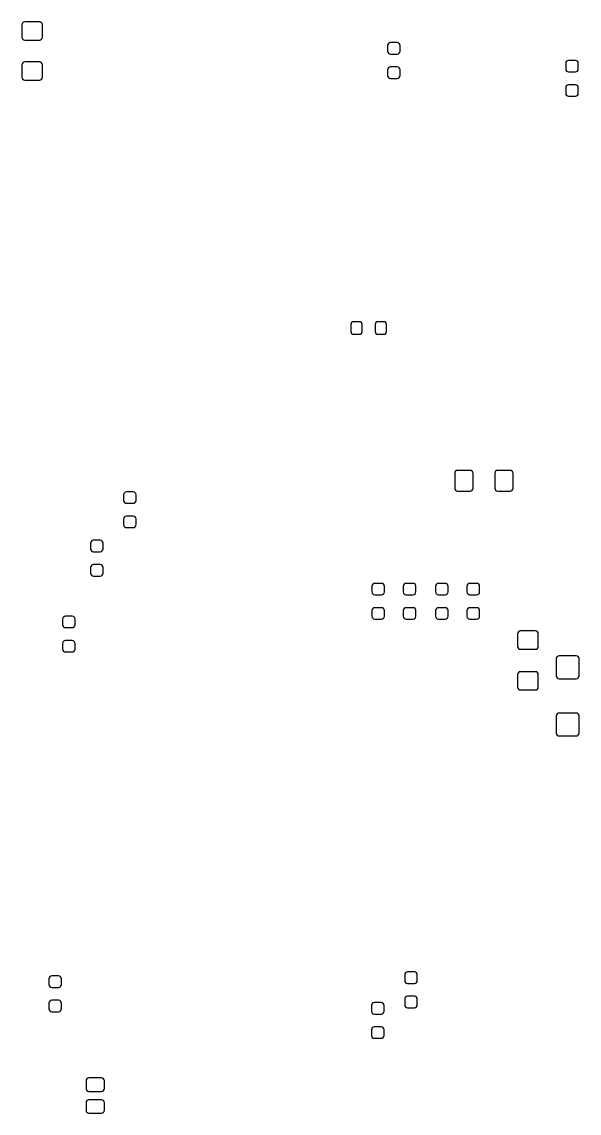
# Model space of a CAD drawing. Extents: x 10.2 to 49.1, y 3.8 to 80.
import ezdxf

# ---------------------------------------------------------------- set-up
doc = ezdxf.new("R2010")
doc.units = 0
doc.layers.add('31', color=253, linetype='CONTINUOUS')

# ---------------------------------------------------------------- blocks, each defined once
blk = doc.blocks.new('RECT204800X230400R32')
blk.add_lwpolyline([(0.64, -0.5152), (0.64, 0.5152, 0.4142), (0.4352, 0.72), (-0.4352, 0.72, 0.4142), (-0.64, 0.5152), (-0.64, -0.5152, 0.4142), (-0.4352, -0.72), (0.4352, -0.72, 0.4142)], format="xyb", close=True)
blk = doc.blocks.new('RECT256000X256000R25')
blk.add_lwpolyline([(0.8, -0.6), (0.8, 0.6, 0.4142), (0.6, 0.8), (-0.6, 0.8, 0.4142), (-0.8, 0.6), (-0.8, -0.6, 0.4142), (-0.6, -0.8), (0.6, -0.8, 0.4142)], format="xyb", close=True)
blk = doc.blocks.new('RECT204800X230784R32')
blk.add_lwpolyline([(0.64, -0.5164), (0.64, 0.5164, 0.4142), (0.4352, 0.7212), (-0.4352, 0.7212, 0.4142), (-0.64, 0.5164), (-0.64, -0.5164, 0.4142), (-0.4352, -0.7212), (0.4352, -0.7212, 0.4142)], format="xyb", close=True)
blk = doc.blocks.new('RECT128000X140800R51')
blk.add_lwpolyline([(0.4, -0.236), (0.4, 0.236, 0.4142), (0.196, 0.44), (-0.196, 0.44, 0.4142), (-0.4, 0.236), (-0.4, -0.236, 0.4142), (-0.196, -0.44), (0.196, -0.44, 0.4142)], format="xyb", close=True)
blk = doc.blocks.new('RECT149555X204826R43')
blk.add_lwpolyline([(0.4674, -0.4391), (0.4674, 0.4391, 0.4142), (0.2664, 0.6401), (-0.2664, 0.6401, 0.4142), (-0.4674, 0.4391), (-0.4674, -0.4391, 0.4142), (-0.2664, -0.6401), (0.2664, -0.6401, 0.4142)], format="xyb", close=True)

msp = doc.modelspace()

# ---------------------------------------------------------------- block references
at = {"layer": '31'}
for name, p, rotation in [('RECT204800X230400R32', (10.873, 79.4095), 270), ('RECT128000X140800R51', (36.15, 78.2), 90), ('RECT204800X230400R32', (10.873, 76.6095), 270), ('RECT128000X140800R51', (48.6, 76.95), 90), ('RECT128000X140800R51', (36.15, 76.5), 90), ('RECT128000X140800R51', (48.6, 75.25), 90), ('RECT128000X140800R51', (33.54, 58.6475), 180), ('RECT128000X140800R51', (35.24, 58.6475), 180), ('RECT204800X230400R32', (41.0445, 47.976), 180), ('RECT204800X230400R32', (43.8445, 47.976), 180), ('RECT128000X140800R51', (17.7, 46.8), 270), ('RECT128000X140800R51', (17.7, 45.1), 270), ('RECT128000X140800R51', (15.3975, 43.41), 90), ('RECT128000X140800R51', (15.3975, 41.71), 90), ('RECT128000X140800R51', (35.05, 40.4), 270), ('RECT128000X140800R51', (37.25, 40.4), 270), ('RECT128000X140800R51', (39.5, 40.4), 270), ('RECT128000X140800R51', (41.7, 40.4), 270), ('RECT128000X140800R51', (35.05, 38.7), 270), ('RECT128000X140800R51', (37.25, 38.7), 270), ('RECT128000X140800R51', (39.5, 38.7), 270), ('RECT128000X140800R51', (41.7, 38.7), 270), ('RECT128000X140800R51', (13.4385, 38.108), 90), ('RECT204800X230784R32', (45.52, 36.832), 270), ('RECT128000X140800R51', (13.4385, 36.408), 90), ('RECT256000X256000R25', (48.3, 34.94), 90), ('RECT204800X230784R32', (45.52, 33.988), 270), ('RECT256000X256000R25', (48.3, 30.94), 90), ('RECT128000X140800R51', (12.486, 12.962), 90), ('RECT128000X140800R51', (37.347, 13.239), 270), ('RECT128000X140800R51', (12.486, 11.262), 90), ('RECT128000X140800R51', (35.0245, 11.1015), 270), ('RECT128000X140800R51', (37.347, 11.539), 270), ('RECT128000X140800R51', (35.0245, 9.4015), 270), ('RECT149555X204826R43', (15.28, 5.762), 90), ('RECT149555X204826R43', (15.28, 4.238), 90)]:
    msp.add_blockref(name, p, dxfattribs=dict(at, rotation=rotation))

doc.saveas('drawing.dxf')
